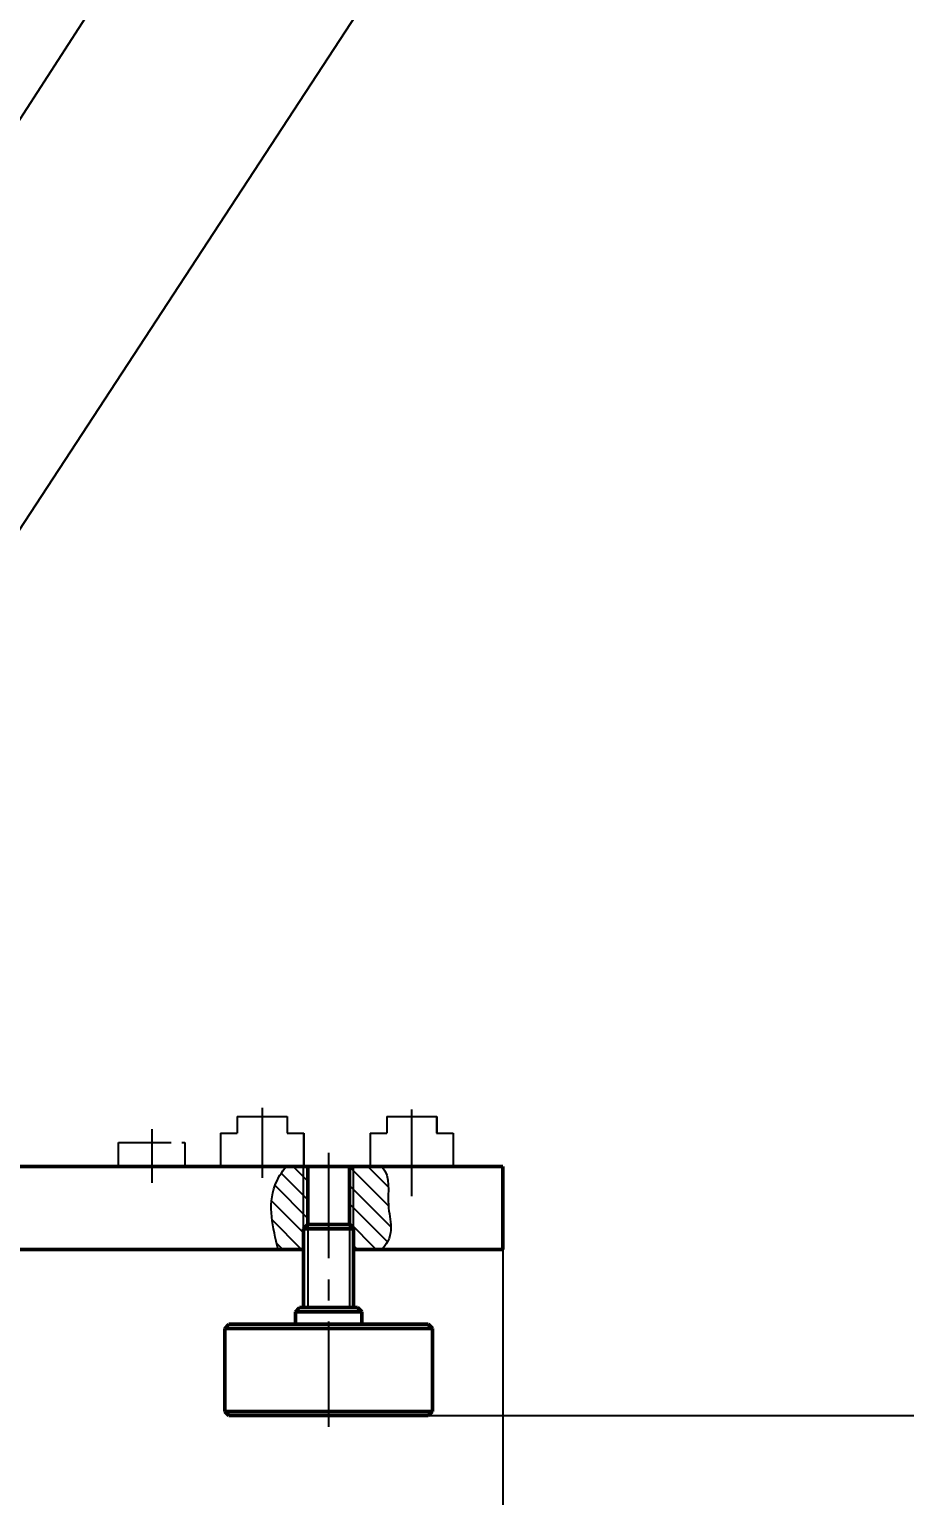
# Model space of a CAD drawing. Header units: millimetres. Extents: x 0 to 1189, y 0 to 841.
# Drawn here: x 909.8 to 1015.2, y 545.1 to 721.7 of the extents above; entities that cross this region are included whole.
import ezdxf

# ---------------------------------------------------------------- set-up
doc = ezdxf.new("R2010")
doc.units = ezdxf.units.MM
doc.header["$PDSIZE"] = -1
doc.linetypes.add('CENTERX2', pattern=[20.32, 12.7, -2.54, 2.54, -2.54])
doc.linetypes.add('PHANTOM', pattern=[12.7, 6.35, -1.27, 1.27, -1.27, 1.27, -1.27])
for name, color, linetype in [('中心线', 1, 'CENTERX2'), ('剖面线', 6, 'Continuous'), ('双点划线', 2, 'PHANTOM'), ('尺寸线', 3, 'Continuous'), ('符号', 4, 'Continuous')]:
    doc.layers.add(name, color=color, linetype=linetype)
doc.layers.add('粗实线', color=255, linetype='Continuous', lineweight=50)
doc.dimstyles.new('SLDDIMSTYLE1', dxfattribs={"dimtxt": 0.18, "dimasz": 0.8, "dimexe": 0, "dimexo": 0.0625, "dimgap": 0, "dimtad": 0, "dimtih": 1, "dimtoh": 1, "dimdec": 0, "dimrnd": 1e-09, "dimzin": 0, "dimdsep": 46, "dimtxsty": 'Standard', "dimblk1": 'DOT', "dimblk2": 'DOT', "dimsah": 1, "dimcen": 0.09, "dimadec": 0, "dimazin": 0, "dimtfac": 0.8, "dimtdec": 0, "dimtofl": 0, "dimtmove": 0, "dimatfit": 3, "dimldrblk": 'DOT', "dimfxl": 0, "dimfrac": 2, "dimtolj": 1, "dimtzin": 0, "dimarcsym": 0})
doc.dimstyles.new('副本 ISO-25', dxfattribs={"dimscale": 2, "dimtxt": 2.5, "dimasz": 2.5, "dimexe": 1, "dimexo": 0, "dimtad": 1, "dimtoh": 1, "dimlfac": 5, "dimdsep": 46, "dimtxsty": 'Standard', "dimcen": 2.5, "dimclrd": 3, "dimclre": 3, "dimadec": 0, "dimazin": 0, "dimtfac": 1, "dimtmove": 0, "dimatfit": 3, "dimfxl": 0, "dimarcsym": 0})

# ---------------------------------------------------------------- blocks, each defined once
blk = doc.blocks.new('_Dot')
at = {"color": 0, "linetype": 'ByBlock', "lineweight": -2}
blk.add_line((-0.5, 0), (-1, 0), dxfattribs=at)
at = {"color": 0, "linetype": 'ByBlock', "const_width": 0.5}
blk.add_lwpolyline([(-0.25, 0, 1), (0.25, 0, 1)], format="xyb", close=True, dxfattribs=at)
blk = doc.blocks.new('*D171')
at = {"layer": 'Defpoints', "color": 0}
for p in [(753.81, 574.71), (966.81, 574.71), (966.81, 526.86)]:
    blk.add_point(p, dxfattribs=at)
at = {"layer": '尺寸线', "color": 3, "lineweight": -2}
for p, q in [((753.81, 574.71), (753.81, 524.86)), ((966.81, 574.71), (966.81, 524.86)), ((758.81, 526.86), (961.81, 526.86))]:
    blk.add_line(p, q, dxfattribs=at)
at = {"layer": '尺寸线', "color": 3}
for points in [[(758.81, 527.7), (758.81, 526.03), (753.81, 526.86)], [(961.81, 527.7), (961.81, 526.03), (966.81, 526.86)]]:
    blk.add_solid(points, dxfattribs=at)
at = {"layer": '尺寸线', "color": 0, "insert": (860.31, 530.61), "char_height": 5, "attachment_point": 5}
blk.add_mtext('1065', dxfattribs=at)
blk = doc.blocks.new('*D172')
at = {"layer": 'Defpoints', "color": 0}
for p in [(876.32, 748.83), (957.81, 554.71), (1044.13, 554.71)]:
    blk.add_point(p, dxfattribs=at)
at = {"layer": '尺寸线', "color": 3, "lineweight": -2}
for p, q in [((876.32, 748.83), (1046.13, 748.83)), ((1044.13, 743.83), (1044.13, 559.71)), ((957.81, 554.71), (1046.13, 554.71))]:
    blk.add_line(p, q, dxfattribs=at)
at = {"layer": '尺寸线', "color": 3}
for points in [[(1043.29, 743.83), (1044.96, 743.83), (1044.13, 748.83)], [(1043.29, 559.71), (1044.96, 559.71), (1044.13, 554.71)]]:
    blk.add_solid(points, dxfattribs=at)
at = {"layer": '尺寸线', "color": 0, "insert": (1040.38, 651.77), "char_height": 5, "attachment_point": 5, "rotation": 90}
blk.add_mtext('970', dxfattribs=at)

msp = doc.modelspace()

# ---------------------------------------------------------------- hatches: boundary and pattern name
at = {"layer": '剖面线'}
h = msp.add_hatch(dxfattribs=at)
h.set_pattern_fill('ANSI31', color=256, scale=0.5, angle=90)
h.set_pattern_definition([(135, (771.9075, 2e-13), (-1.122532, -1.122532), [])])
edge = h.paths.add_edge_path()
edge.add_spline(control_points=[(952.207, 574.7066), (953.9563, 576.501), (952.369, 579.8387), (953.3697, 583.3775), (952.2171, 584.7066)], knot_values=[25.60351352, 25.60351352, 25.60351352, 25.60351352, 31.31547948, 36.64139403, 36.64139403, 36.64139403, 36.64139403], degree=3, periodic=0)
edge.add_line((952.2171, 584.7066), (948.8104, 584.7066))
edge.add_line((948.8104, 584.7066), (948.8104, 577.2066))
edge.add_line((948.8104, 577.2066), (948.8104, 574.7066))
edge.add_line((948.8104, 574.7066), (952.207, 574.7066))
edge = h.paths.add_edge_path()
edge.add_line((942.8104, 584.7066), (940.7027, 584.7066))
edge.add_spline(control_points=[(940.7027, 584.7066), (940.1592, 584.0318), (938.1923, 580.772), (939.1196, 577.3478), (939.7351, 574.7066)], knot_values=[1.87324296, 1.87324296, 1.87324296, 1.87324296, 4.45124251, 12.89951609, 12.89951609, 12.89951609, 12.89951609], degree=3, periodic=0)
edge.add_line((939.7351, 574.7066), (942.8104, 574.7066))
edge.add_line((942.8104, 574.7066), (942.8104, 577.2066))
edge.add_line((942.8104, 577.2066), (942.8104, 584.7066))
h.paths.add_polyline_path([(943.3104, 584.7066), (942.8104, 584.7066), (942.8104, 577.2066), (943.3104, 577.7066)])
h.paths.add_polyline_path([(948.8104, 584.7066), (948.3104, 584.7066), (948.3104, 577.7066), (948.8104, 577.2066)])

# ---------------------------------------------------------------- linework, layer by layer
for p, q in [((942.8104, 577.2066), (942.8104, 584.7066)), ((948.8104, 577.2066), (948.8104, 584.7066)), ((943.3104, 577.7066), (943.3104, 567.7066)), ((948.3104, 577.7066), (948.3104, 567.7066))]:
    msp.add_line(p, q)
for points, knots in [([(939.7351, 574.7066), (939.1196, 577.3478), (938.1923, 580.772), (940.1592, 584.0318), (940.7027, 584.7066)], [1.87324296, 1.87324296, 1.87324296, 1.87324296, 10.32151654, 12.89951609, 12.89951609, 12.89951609, 12.89951609]), ([(952.2171, 584.7066), (953.3697, 583.3775), (952.369, 579.8387), (953.9563, 576.501), (952.207, 574.7066)], [25.60351352, 25.60351352, 25.60351352, 25.60351352, 30.92942807, 36.64139403, 36.64139403, 36.64139403, 36.64139403])]:
    msp.add_open_spline(points, degree=3, knots=knots)
at = {"layer": '中心线'}
for p, q in [((937.8104, 591.7774), (937.8104, 583.3288)), ((955.8104, 591.5522), (955.8104, 581.1132)), ((924.5104, 589.2139), (924.5104, 582.7447)), ((945.8104, 586.3499), (945.8104, 552.1169))]:
    msp.add_line(p, q, dxfattribs=at)
at = {"layer": '双点划线'}
for p, q in [((934.8104, 590.7066), (934.8104, 588.7066)), ((934.8104, 590.7066), (940.8104, 590.7066)), ((940.8104, 590.7066), (940.8259, 590.7066)), ((940.8104, 590.7066), (940.8104, 588.7066)), ((940.8259, 590.7066), (940.8259, 588.7066)), ((952.8104, 590.7066), (958.8104, 590.7066)), ((952.8104, 590.7066), (952.8104, 588.7066)), ((958.8104, 590.7066), (958.8104, 588.7066)), ((958.8104, 590.7066), (958.8259, 590.7066)), ((958.8259, 590.7066), (958.8259, 588.7066)), ((932.8104, 588.7066), (934.8104, 588.7066)), ((932.8104, 588.7066), (932.8104, 584.7066)), ((940.8104, 588.7066), (942.8104, 588.7066)), ((942.8104, 588.7066), (942.8259, 588.7066)), ((942.8104, 588.7066), (942.8104, 584.7066)), ((942.8259, 588.7066), (942.8259, 584.7066)), ((950.8104, 588.7066), (952.8104, 588.7066)), ((950.8104, 588.7066), (950.8104, 584.7066)), ((958.8104, 588.7066), (960.8104, 588.7066)), ((960.8104, 588.7066), (960.8104, 584.7066)), ((960.8259, 588.7066), (960.8259, 584.7066)), ((920.5104, 584.7066), (920.5104, 587.6066)), ((920.5104, 587.6066), (928.5104, 587.6066)), ((928.5104, 587.6066), (928.5104, 584.7066))]:
    msp.add_line(p, q, dxfattribs=at)
at = {"layer": '粗实线'}
for p, q in [((960.8104, 588.7066), (960.8259, 588.7066)), ((849.8104, 584.7066), (966.8104, 584.7066)), ((940.7027, 584.7066), (952.2171, 584.7066)), ((943.3104, 577.7066), (943.3104, 584.7066)), ((948.3104, 577.7066), (948.3104, 584.7066)), ((966.8104, 574.7066), (966.8104, 584.7066)), ((943.3104, 577.7066), (942.8104, 577.2066)), ((943.3104, 577.7066), (948.3104, 577.7066)), ((948.3104, 577.7066), (948.8104, 577.2066)), ((942.8104, 577.2066), (942.8104, 574.7066)), ((942.8104, 577.2066), (948.8104, 577.2066)), ((948.8104, 577.2066), (948.8104, 574.7066)), ((783.8206, 574.7066), (942.8104, 574.7066)), ((939.7351, 574.7066), (942.8104, 574.7066)), ((942.8104, 574.7066), (942.8104, 567.7066)), ((948.8104, 574.7066), (948.8104, 567.7066)), ((952.207, 574.7066), (948.8104, 574.7066)), ((948.8104, 574.7066), (966.8104, 574.7066)), ((942.3104, 567.7066), (941.8104, 567.2066)), ((941.8104, 567.2066), (941.8104, 565.7066)), ((941.8104, 567.2066), (949.8104, 567.2066)), ((942.8104, 567.7066), (942.3104, 567.7066)), ((942.8104, 567.7066), (948.8104, 567.7066)), ((948.8104, 567.7066), (949.3104, 567.7066)), ((949.3104, 567.7066), (949.8104, 567.2066)), ((949.8104, 567.2066), (949.8104, 565.7066)), ((933.8104, 565.7066), (933.3104, 565.2066)), ((933.3104, 555.2066), (933.3104, 565.2066)), ((933.3104, 565.2066), (958.3104, 565.2066)), ((933.8104, 565.7066), (957.8104, 565.7066)), ((957.8104, 565.7066), (958.3104, 565.2066)), ((958.3104, 565.2066), (958.3104, 555.2066)), ((933.8104, 554.7066), (933.3104, 555.2066)), ((958.3104, 555.2066), (933.3104, 555.2066)), ((945.8104, 554.7066), (933.8104, 554.7066)), ((952.8104, 554.7066), (938.8104, 554.7066)), ((945.8104, 554.7066), (957.8104, 554.7066)), ((958.3104, 555.2066), (957.8104, 554.7066))]:
    msp.add_line(p, q, dxfattribs=at)

# ---------------------------------------------------------------- dimensions: what is measured, and where the dimension line sits
at = {"layer": '尺寸线'}
dim = msp.add_linear_dim(base=(1044.1252, 554.7066), p1=(876.3165, 748.8309), p2=(957.8104, 554.7066), angle=90, text='970', dimstyle='副本 ISO-25', dxfattribs=at)
dim.commit()
dim.dimension.update_dxf_attribs({"geometry": '*D172', "text_midpoint": (1040.3752, 651.7687)})
dim = msp.add_linear_dim(base=(966.8104, 526.8628), p1=(753.8104, 574.7066), p2=(966.8104, 574.7066), dimstyle='副本 ISO-25', dxfattribs=at)
dim.commit()
dim.dimension.update_dxf_attribs({"geometry": '*D171', "text_midpoint": (860.3104, 530.6128)})

# ---------------------------------------------------------------- leaders
at = {"layer": '符号'}
for points in [[(892.6179, 701.1056), (936.5079, 798.7483)], [(896.2323, 691.6174), (965.4195, 798.7483)], [(899.4833, 647.4679), (998.4127, 798.7483)]]:
    msp.add_leader(points, dimstyle='SLDDIMSTYLE1', dxfattribs=at)

doc.saveas('drawing.dxf')
